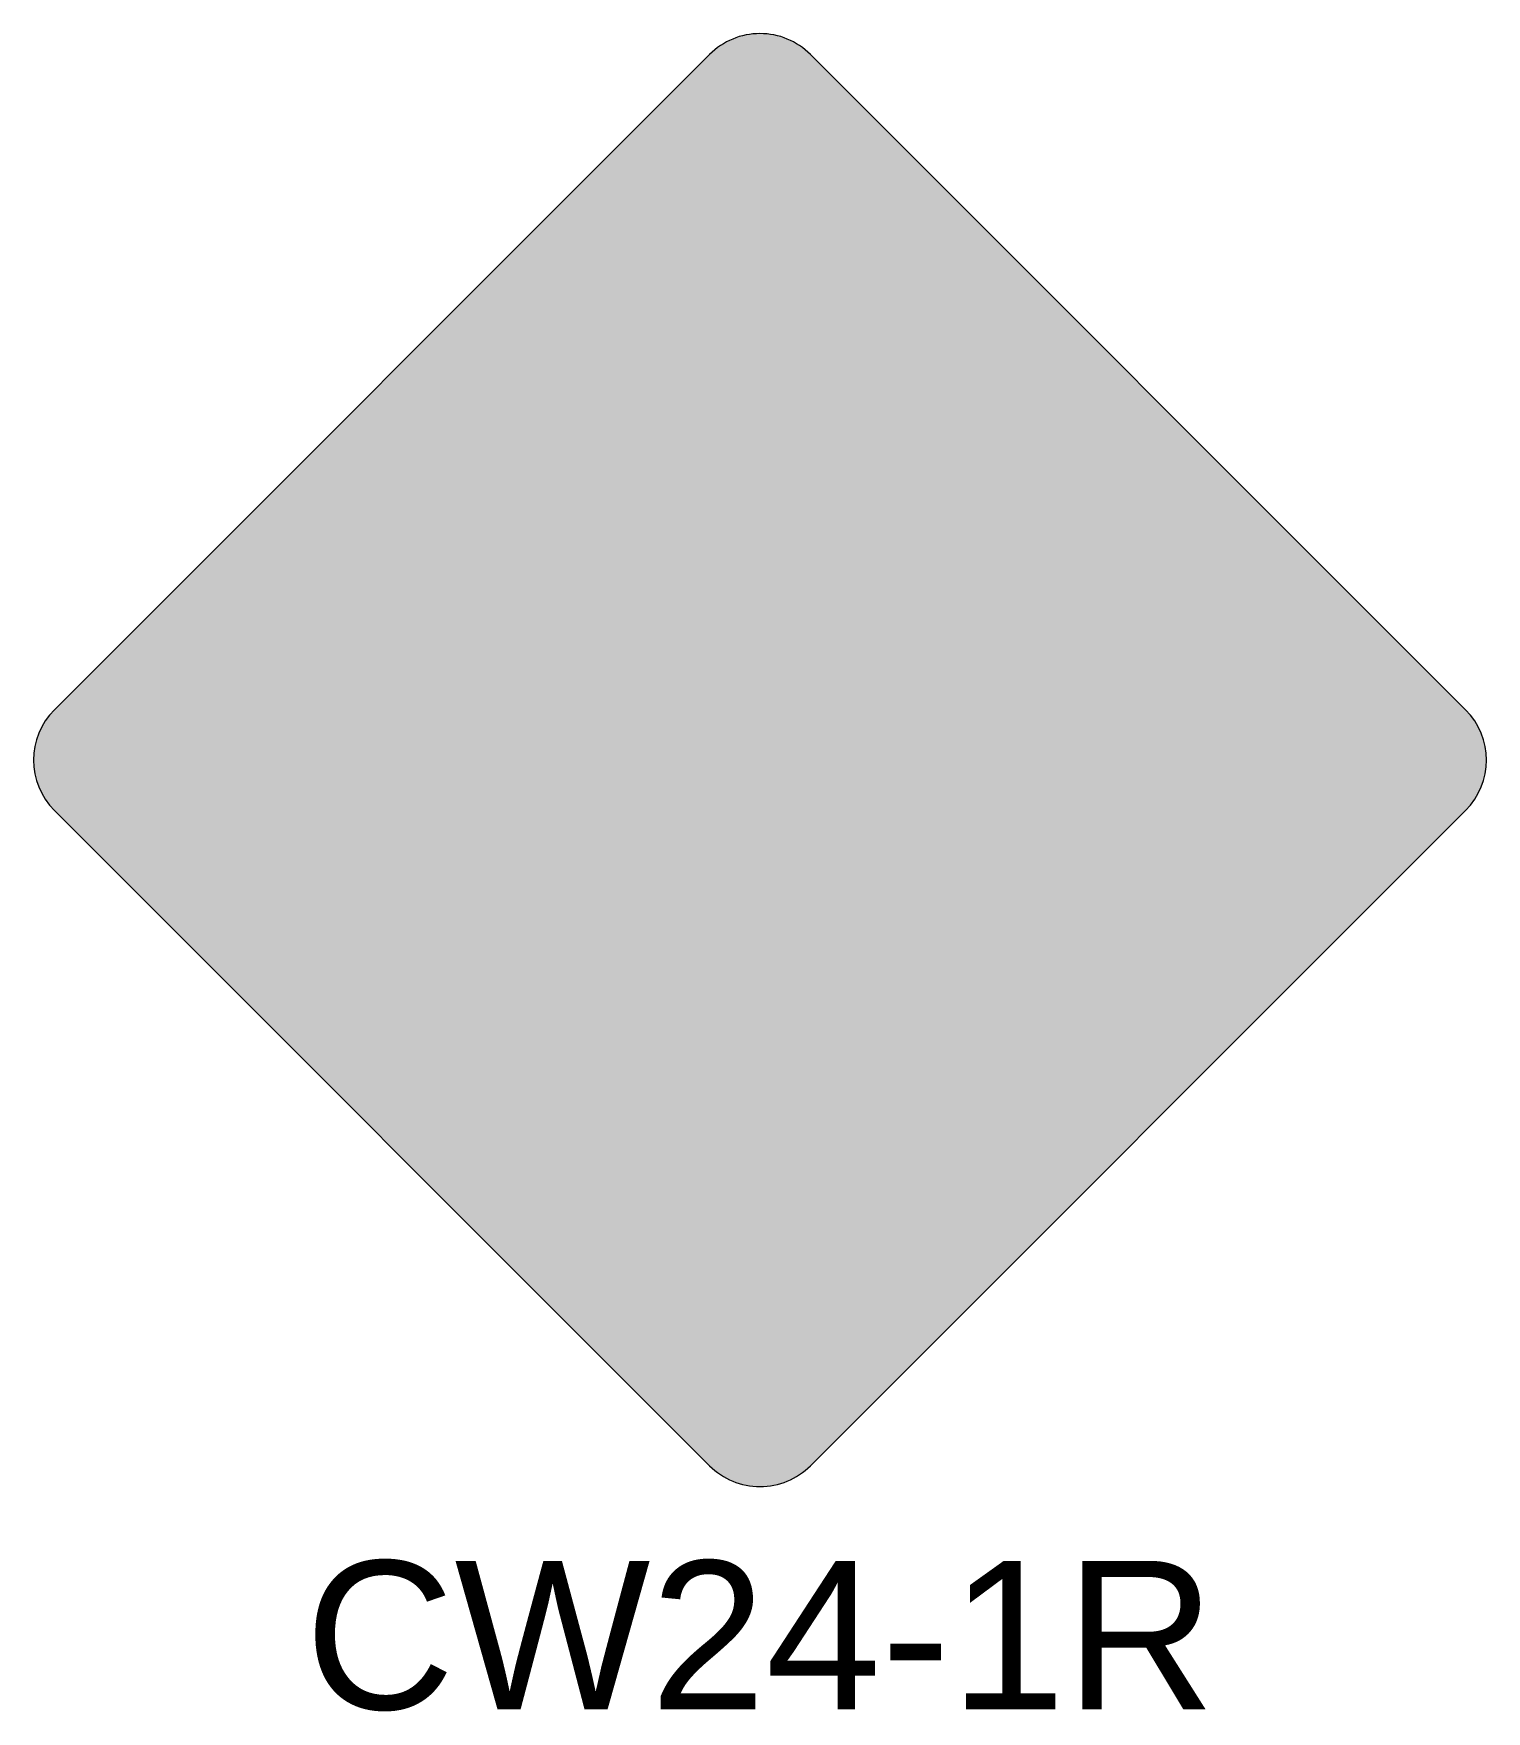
# Model space of a CAD drawing. Extents: x -0.49 to 0.49, y -0.64 to 0.49.
import ezdxf
from ezdxf.enums import TextEntityAlignment as Align

# ---------------------------------------------------------------- set-up
doc = ezdxf.new("R2010")
doc.units = 0
doc.header["$LTSCALE"] = 0.01
doc.header["$MEASUREMENT"] = 0
for name, color, linetype, lineweight in [('C-TRAF-CTRL-MTCD-IDEN', 7, 'Continuous', 20), ('C-TRAF-CTRL-MTCD-PATT-BLCK', 250, 'Continuous', 20), ('C-TRAF-CTRL-MTCD-PATT-ORNG', 30, 'Continuous', 20)]:
    doc.layers.add(name, color=color, linetype=linetype, lineweight=lineweight)
doc.styles.add('COA', font='arial.ttf')

msp = doc.modelspace()

# ---------------------------------------------------------------- hatches: boundary and pattern name
at = {"layer": 'C-TRAF-CTRL-MTCD-PATT-BLCK', "lineweight": 0}
h = msp.add_hatch(color=256, dxfattribs=at)
h.paths.add_polyline_path([(0.02545584408543659, -0.4666904755579622), (0.4666904755172318, -0.02545584410232507, 0.414213562373095), (0.4666904755410738, 0.02545584417648492), (0.02545584408543659, 0.4666904755844385, 0.414213562373095), (-0.0254558441456898, 0.4666904755844385), (-0.466690475601327, 0.0254558441288011, 0.414213562373095), (-0.466690475601327, -0.02545584410232507), (-0.0254558441456898, -0.4666904755579622, 0.414213562373095)])
h.paths.add_polyline_path([(0.0113137084656792, -0.4525483399382049), (0.4525483398974747, -0.01131370848256779, 0.414213562373095), (0.4525483399213164, 0.01131370855672763), (0.0113137084656792, 0.4525483399646808, 0.414213562373095), (-0.01131370852593241, 0.4525483399646808), (-0.4525483399815698, 0.01131370850904396, 0.414213562373095), (-0.4525483399815698, -0.01131370848256779), (-0.01131370852593241, -0.4525483399382049, 0.414213562373095)], flags=16)
h = msp.add_hatch(color=256, dxfattribs=at)
h.dxf.hatch_style = 1
edge = h.paths.add_edge_path()
edge.add_arc((-0.1001817586576272, 0.2098637999635001), 0.0103715999940713, 145.9720189004927, 286.30069906595355, ccw=False)
edge.add_arc((-0.1001810012590146, 0.2098641335157367), 0.01037204106763948, 505.9736710379407, 505.9758872603416, ccw=False)
edge.add_line((-0.108777146856314, 0.2156680560495779), (-0.03449495867122808, 0.325679999983403))
edge.add_line((-0.03449495867122808, 0.3256799999834031), (0.03978722932263212, 0.2156680563125045))
edge.add_arc((0.0311918413120804, 0.209863799971707), 0.01037160000779168, 253.69930083638502, 394.030199163943, ccw=False)
edge.add_line((0.0282807569973769, 0.1999091189203467), (-0.005684958659282712, 0.2098418391915004))
edge.add_line((-0.005684958659282715, 0.2098418391915004), (-0.00568495868318213, 0.1781414777829926))
edge.add_arc((0.01064960420998788, 0.1777200011223139), 0.01633999961708762, 538.5219392259285, 540.0000039729731)
edge.add_line((-0.005690395407099698, 0.1777199999892745), (-0.005684958683182131, 0.1772985221955564))
edge.add_arc((0.01064960457951412, 0.1777200000290291), 0.01634000001674219, 181.4780648516525, 236.1677406576052)
edge.add_line((0.001552090647975694, 0.1641468338246169), (0.1017676017725371, 0.09697658640560176))
edge.add_arc((0.06058960458915066, 0.03554000001525433), 0.07395999999549491, 359.9999999906042, 416.1679493040438, ccw=False)
edge.add_line((0.1345496045846456, 0.03554000000312579), (0.1345044837798099, -0.09367759584421576))
edge.add_arc((0.06111361218584842, -0.08452000002099506), 0.07395999996337756, 299.51020693207073, 352.8874851782846, ccw=False)
edge.add_line((0.0975447255296611, -0.1488850182771339), (0.001544665434307327, -0.2141118135475818))
edge.add_arc((0.01064960459203083, -0.2276799999924336), 0.01634000001432393, 483.863608862398, 537.9953724652299)
edge.add_line((-0.005680395425236419, -0.2271084233097759), (-0.005690395454898531, -0.2276800000025083))
edge.add_arc((0.01064960470273342, -0.2276799991024383), 0.01634000015763198, 180.0000031560714, 182.0046307943988)
edge.add_line((-0.005680395425236419, -0.2282515767191432), (-0.005680395425236419, -0.3016400000000001))
edge.add_line((-0.005680395425236419, -0.3016400000000001), (-0.06330039542522772, -0.3016400000000001))
edge.add_line((-0.06330039542522772, -0.3016400000000001), (-0.06330039542522772, -0.2288961824380082))
edge.add_line((-0.06330039542522772, -0.2288961824380082), (-0.06330039544912713, -0.2264638175670078))
edge.add_arc((0.01064960457101947, -0.227680000024764), 0.07396000001859274, 483.8636051327233, 539.0577979633445, ccw=False)
edge.add_line((-0.03056222127727077, -0.1662661008406182), (0.06959036305754807, -0.09818070278721433))
edge.add_arc((0.06076071822728106, -0.08443177649915154), 0.01634000005823884, 302.7088257287278, 351.650162042923)
edge.add_line((0.07692751180865909, -0.08680462019403731), (0.07692751176086025, 0.03527848819285205))
edge.add_arc((0.06058960398022523, 0.03554000129808337), 0.01634000060442907, 359.0829720688949, 359.9999954592656)
edge.add_line((0.07692960458465425, 0.03554000000312579), (0.07692751176086027, 0.035801511765595))
edge.add_arc((0.06058960456040673, 0.03553999997974647), 0.01634000000320591, 360.917023337876, 416.1677138298173)
edge.add_line((0.0696871248398151, 0.04911316191315471), (-0.03052864512399972, 0.1162835828398041))
edge.add_arc((0.01064960459699703, 0.1777199999815721), 0.0739600000088027, 180.6947229118751, 236.16771379397568, ccw=False)
edge.add_line((-0.06330495865927402, 0.1768232420006756), (-0.06330495865927402, 0.1786167579778734))
edge.add_line((-0.06330495865927402, 0.1786167579778734), (-0.06330495865927402, 0.2098418391915004))
edge.add_line((-0.06330495865927402, 0.2098418391915004), (-0.09727067436374258, 0.1999091189203467))
at = {"layer": 'C-TRAF-CTRL-MTCD-PATT-ORNG', "lineweight": 0}
h = msp.add_hatch(color=256, dxfattribs=at)
h.dxf.hatch_style = 1
edge = h.paths.add_edge_path()
edge.add_line((-0.4751757568415279, 0.03394112538172969), (-0.03394112530378168, 0.4751757569433176))
edge.add_arc((1.844500044967389e-10, 0.4412346314563576), 0.04799999998676521, 44.99999999892668, 135.0000000010733, ccw=False)
edge.add_line((0.03394112567268192, 0.4751757569433177), (0.4751757570196932, 0.03394112559630647))
edge.add_arc((0.4412346315308258, 1.080748290860356e-10), 0.0479999999881139, -44.9999999994634, 44.999999999463284, ccw=False)
edge.add_line((0.4751757570196932, -0.03394112538015691), (0.033941125481947, -0.4751757569417449))
edge.add_arc((-6.284786024934874e-12, -0.4412346314535131), 0.04799999998766434, 225, 315, ccw=False)
edge.add_line((-0.03394112549451649, -0.4751757569417447), (-0.4751757568415279, -0.03394112559473345))
edge.add_arc((-0.4412346313526604, -1.065019006318835e-10), 0.04799999998811386, 135.0000000005366, 224.9999999994634, ccw=False)

# ---------------------------------------------------------------- linework, layer by layer
at = {"layer": 'C-TRAF-CTRL-MTCD-PATT-BLCK', "lineweight": 0, "flags": 128}
msp.add_lwpolyline([(0.03394112548113274, -0.4751757569420821), (0.4751757569129282, -0.03394112548644479, 0.414213562373095), (0.4751757569367699, 0.03394112553607392), (0.03394112548113274, 0.4751757569440274, 0.414213562373095), (-0.03394112549370231, 0.4751757569440274), (-0.4751757569493396, 0.03394112548839019, 0.414213562373095), (-0.4751757569493396, -0.03394112548644479), (-0.03394112549370231, -0.4751757569420821, 0.414213562373095)], format="xyb", close=True, dxfattribs=at)

# ---------------------------------------------------------------- texts
at = {"layer": 'C-TRAF-CTRL-MTCD-IDEN', "linetype": 'ByBlock', "lineweight": 0, "style": 'COA'}
msp.add_text('CW24-1R', height=0.09999999998574781, dxfattribs=at).set_placement((-6.284794842391825e-12, -0.5392346314411777), align=Align.TOP_CENTER)

doc.saveas('drawing.dxf')
